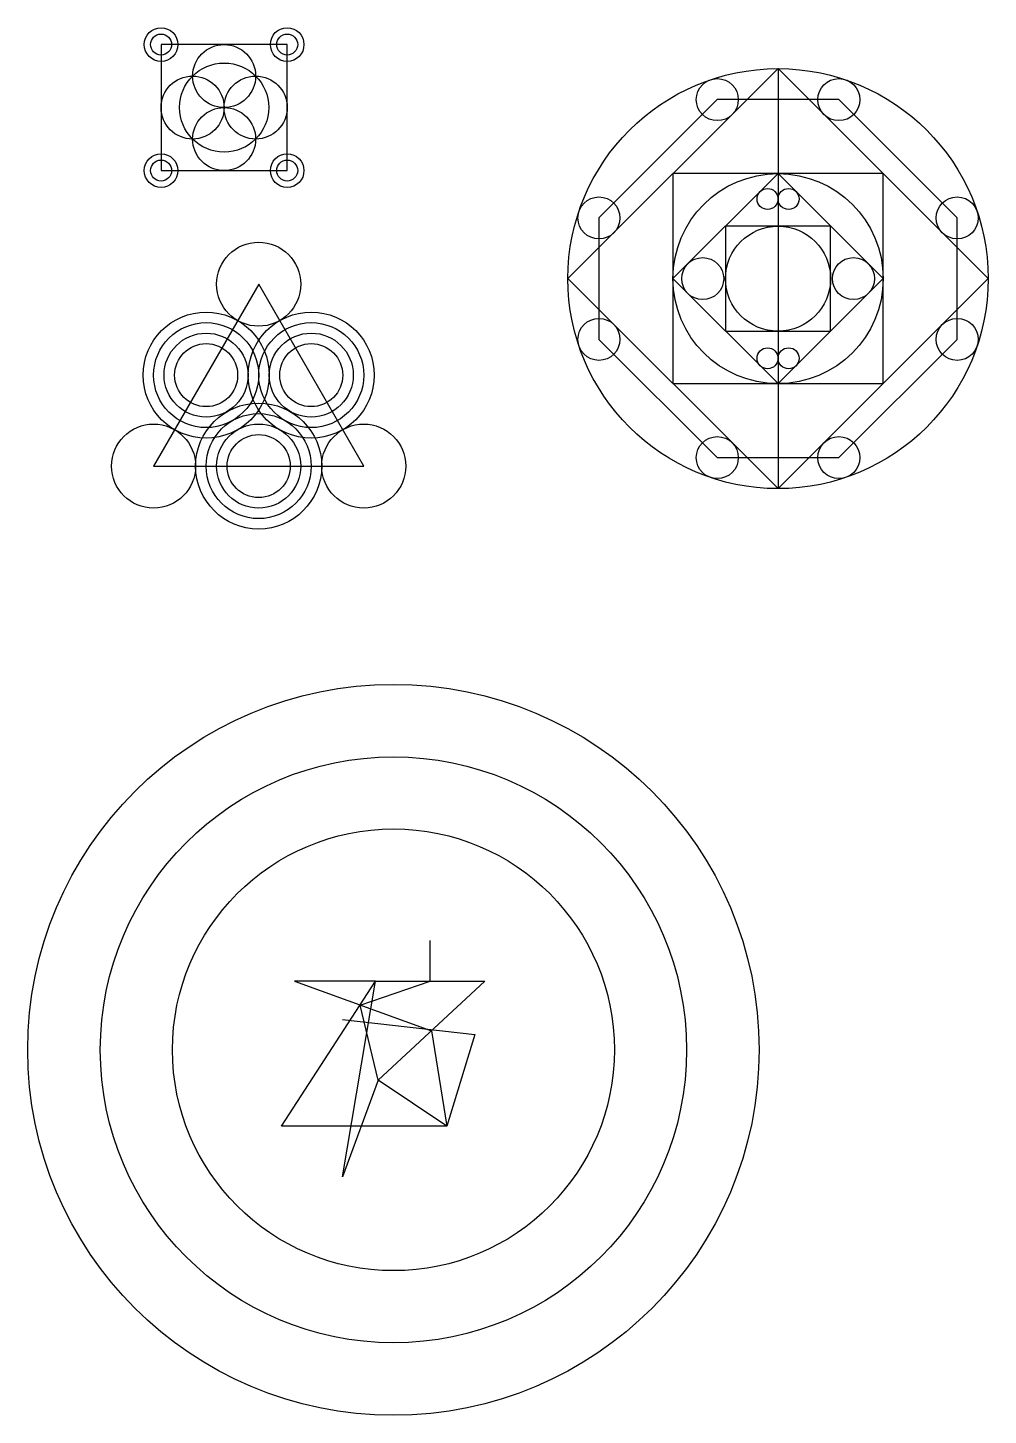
# Model space of a CAD drawing. Header units: millimetres. Extents: x -30 to 1070, y -115 to 555.
# Drawn here: x 613 to 1070, y -106 to 555 of the extents above; entities that cross this region are included whole.
import ezdxf

# ---------------------------------------------------------------- set-up
doc = ezdxf.new("R2010")
doc.units = ezdxf.units.MM

msp = doc.modelspace()

# ---------------------------------------------------------------- linework, layer by layer
for p, q in [((969.93, 535.49), (869.93, 435.49)), ((1069.93, 435.49), (969.93, 535.49)), ((969.93, 535.49), (969.93, 335.49)), ((941.02, 520.72), (884.7, 464.4)), ((998.84, 520.72), (941.02, 520.72)), ((1055.16, 464.4), (998.84, 520.72)), ((919.93, 485.49), (919.93, 385.49)), ((1019.93, 485.49), (919.93, 485.49)), ((919.93, 435.49), (969.93, 485.49)), ((969.93, 485.49), (1019.93, 435.49)), ((1019.93, 385.49), (1019.93, 485.49)), ((884.7, 464.4), (884.7, 406.58)), ((1055.16, 406.58), (1055.16, 464.4)), ((944.93, 460.49), (944.93, 410.49)), ((994.93, 460.49), (944.93, 460.49)), ((994.93, 410.49), (994.93, 460.49)), ((722.79, 432.84), (672.79, 346.23)), ((772.79, 346.23), (722.79, 432.84)), ((869.93, 435.49), (969.93, 335.49)), ((969.93, 385.49), (919.93, 435.49)), ((969.93, 335.49), (1069.93, 435.49)), ((1019.93, 435.49), (969.93, 385.49)), ((944.93, 410.49), (994.93, 410.49)), ((884.7, 406.58), (941.02, 350.26)), ((998.84, 350.26), (1055.16, 406.58)), ((919.93, 385.49), (1019.93, 385.49)), ((941.02, 350.26), (998.84, 350.26)), ((672.79, 346.23), (772.79, 346.23)), ((804.45, 100.94), (804.45, 120.28)), ((733.71, 32.01), (778.45, 100.94)), ((778.45, 100.94), (739.76, 100.94)), ((739.76, 100.94), (805.06, 77.36)), ((762.73, 7.83), (778.45, 100.94)), ((771.11, 89.62), (804.45, 100.94)), ((778.45, 100.94), (830.45, 100.94)), ((830.45, 100.94), (779.66, 53.78)), ((779.66, 53.78), (771.11, 89.62)), ((762.73, 82.8), (825.62, 75.54)), ((805.06, 77.36), (812.31, 32.01)), ((825.62, 75.54), (812.31, 32.01)), ((779.66, 53.78), (762.73, 7.83)), ((779.66, 53.78), (779.66, 53.78)), ((812.31, 32.01), (779.66, 53.78)), ((812.31, 32.01), (733.71, 32.01))]:
    msp.add_line(p, q)
msp.add_lwpolyline([(676.35, 486.96), (736.35, 486.96), (736.35, 546.96), (676.35, 546.96)], close=True)
for centre, radius in [((676.35, 546.96), 8), ((676.35, 546.96), 5), ((736.35, 546.96), 8), ((736.35, 546.96), 5), ((706.35, 531.96), 15), ((706.35, 516.96), 21.21), ((969.93, 435.49), 100), ((691.35, 516.96), 15), ((721.35, 516.96), 15), ((941.02, 520.72), 10), ((998.84, 520.72), 10), ((706.35, 501.96), 15), ((676.35, 486.96), 8), ((676.35, 486.96), 5), ((736.35, 486.96), 8), ((736.35, 486.96), 5), ((969.93, 435.49), 50), ((964.93, 473.42), 5), ((974.93, 473.42), 5), ((884.7, 464.4), 10), ((1055.16, 464.4), 10), ((969.93, 435.49), 25), ((722.79, 432.84), 20), ((934.07, 435.49), 10), ((1005.79, 435.49), 10), ((697.79, 389.54), 30), ((747.79, 389.54), 30), ((884.7, 406.58), 10), ((1055.16, 406.58), 10), ((697.79, 389.54), 25), ((747.79, 389.54), 25), ((697.79, 389.54), 20), ((697.79, 389.54), 20), ((697.79, 389.54), 15), ((697.79, 389.54), 15), ((747.79, 389.54), 20), ((747.79, 389.54), 15), ((964.93, 397.56), 5), ((974.93, 397.56), 5), ((722.79, 346.23), 30), ((722.79, 346.23), 25), ((672.79, 346.23), 20), ((722.79, 346.23), 20), ((772.79, 346.23), 20), ((722.79, 346.23), 15), ((941.02, 350.26), 10), ((998.84, 350.26), 10), ((786.92, 68.29), 174), ((786.92, 68.29), 139.49), ((786.92, 68.29), 105.15), ((786.92, 68.29), 105.15)]:
    msp.add_circle(centre, radius)

doc.saveas('drawing.dxf')
